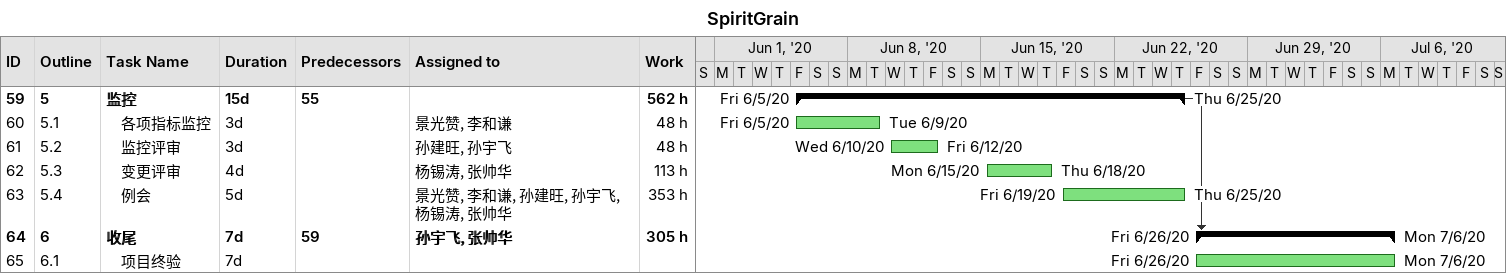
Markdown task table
SpiritGrain

| ID | WBS | Task | Duration | Start | Finish | Predecessors | Resources | Work (h) |
|---|---|---|---|---|---|---|---|---|
| 59 | 5 | **监控** | 15d | 2020-06-05 | 2020-06-25 | 55 |  | 562 |
| 60 | 5.1 | 各项指标监控 | 3d | 2020-06-05 | 2020-06-09 |  | 景光赞, 李和谦 | 48 |
| 61 | 5.2 | 监控评审 | 3d | 2020-06-10 | 2020-06-12 |  | 孙建旺, 孙宇飞 | 48 |
| 62 | 5.3 | 变更评审 | 4d | 2020-06-15 | 2020-06-18 |  | 杨锡涛, 张帅华 | 113 |
| 63 | 5.4 | 例会 | 5d | 2020-06-19 | 2020-06-25 |  | 景光赞, 李和谦, 孙建旺, 孙宇飞, 杨锡涛, 张帅华 | 353 |
| 64 | 6 | **收尾** | 7d | 2020-06-26 | 2020-07-06 | 59 | 孙宇飞, 张帅华 | 305 |
| 65 | 6.1 | 项目终验 | 7d | 2020-06-26 | 2020-07-06 |  |  |  |
